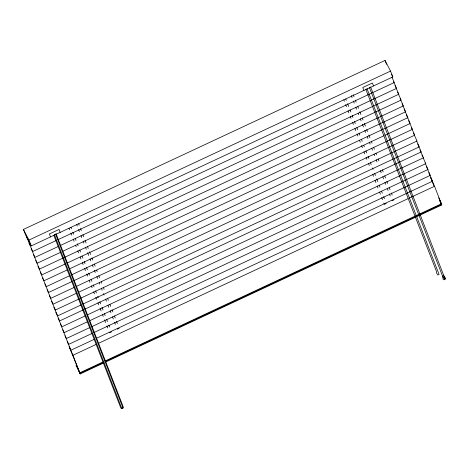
<?xml version="1.0" encoding="UTF-8"?>
<svg xmlns="http://www.w3.org/2000/svg" width="469" height="469" viewBox="0 0 469 469"><rect width="100%" height="100%" fill="white"/><g stroke="black" fill="none" stroke-linecap="round" stroke-linejoin="round"><path stroke-width="0.7" d="M23.45 229.423L385.031 60.437L390.548 71.071L392.817 76.922L31.235 245.903L25.719 235.274L23.45 229.423L28.967 240.052L31.235 245.903M28.967 240.052L390.548 71.071M55.934 240.656L32.713 251.507L28.908 242.895M57.927 239.723L394.294 82.521L391.949 77.227M58.203 246.506L34.982 257.358L31.177 248.746M60.196 245.574L396.563 88.377L393.638 81.753M60.472 252.357L37.25 263.209L33.446 254.597M62.465 251.425L372.292 106.627M373.623 106.006L398.832 94.228L395.027 85.616M63.409 257.897L39.519 269.059L35.714 260.447M64.734 257.276L401.101 100.079L397.589 92.129M65.678 263.748L41.794 274.91L37.989 266.298M67.003 263.127L403.369 105.93L400.151 98.642M67.284 269.91L44.063 280.761L40.258 272.149M69.271 268.977L405.638 111.78L402.126 103.831M69.553 275.76L46.331 286.612L42.527 278.006M71.54 274.834L407.913 117.631L404.102 109.019M71.821 281.611L48.6 292.463L44.795 283.856M73.809 280.685L383.642 135.881M384.967 135.265L410.182 123.482L406.377 114.87M74.09 287.462L50.869 298.313L47.064 289.707M76.078 286.536L412.45 129.333L408.646 120.721M76.359 293.313L53.138 304.164L49.333 295.558M78.352 292.386L414.719 135.183L411.501 127.896M79.29 298.853L55.406 310.015L51.602 301.409M80.621 298.237L416.988 141.034L413.476 133.085M80.897 305.014L57.675 315.872L53.871 307.259M82.89 304.088L419.257 146.885L416.624 140.923M83.529 309.774L59.645 320.937L55.84 312.325M84.854 309.153L421.221 151.95L417.709 144.006M85.135 315.936L61.914 326.787L58.109 318.175M87.123 315.004L423.489 157.801L419.978 149.857M87.404 321.787L64.183 332.638L60.378 324.026M89.391 320.855L425.764 163.652L423.126 157.695M89.673 327.638L66.451 338.489L62.647 329.877M91.66 326.705L428.033 169.502L425.102 162.884M91.942 333.488L68.72 344.34L64.915 335.728M93.935 332.556L430.302 175.353L426.497 166.747M94.21 339.339L70.989 350.191L67.184 341.579M96.204 338.407L432.57 181.21L428.766 172.598M109.564 332.779L111.493 331.882M117.279 329.174L119.208 328.277M386.292 203.452L384.363 204.355L383.835 202.989M392.078 200.75L394.007 199.847M102.987 361.957L79.765 372.814L72.959 355.256L96.174 344.404M98.168 343.478L407.995 198.674M409.326 198.059L434.534 186.275L430.73 177.663L433.872 185.765M104.974 361.03L441.347 203.827L434.534 186.275M104.083 362.772L80.199 373.934L79.982 373.377L103.203 362.519M105.191 361.593L441.564 204.39L439.605 200.052M105.414 362.156L441.78 204.953L441.564 204.39M53.818 235.274L120.844 408.077L121.846 408.563L123.048 408.001L123.253 406.951L55.963 233.468M122.192 407.878L123.048 408.001L55.758 234.518M391.521 74.419L392.817 76.922M441.78 204.953L439.588 200.316M80.199 373.934L76.054 364.958L79.982 373.377M421.959 155.046L422.54 156.37M438.708 197.865L441.347 203.827M26.639 237.044L30.444 245.656M72.959 355.256L69.148 346.65L79.765 372.814M385.031 60.437L386.544 64.341M373.535 85.933L372.398 83.007L362.754 87.515L363.891 90.441M370.604 86.923L443.815 275.666L444.805 279.759L443.141 279.436L442.607 276.229L369.402 87.486M366.993 88.623L439.06 274.429L437.858 274.992L436.58 273.11L436.539 271.598L365.785 89.186M353.221 94.685L354.013 96.737M355.338 100.149L356.129 102.201M357.724 106.293L358.515 108.345M359.84 111.757L360.901 114.489M362.226 117.907L363.018 119.953M364.343 123.365L365.404 126.097M366.729 129.514L367.52 131.56M368.845 134.978L369.906 137.704M371.231 141.122L372.023 143.168M373.611 147.266L374.409 149.318M375.997 153.41L376.525 154.776M378.114 158.874L378.911 160.926M382.352 169.801L383.15 171.847M384.738 175.945L385.53 177.997M386.855 181.409L387.652 183.461M389.241 187.553L390.032 189.605M391.357 193.017L392.154 195.069M351.293 95.588L352.084 97.634M353.409 101.052L354.206 103.098M355.795 107.196L356.587 109.248M358.175 113.34L358.709 114.706M360.298 118.804L361.089 120.855M362.414 124.267L363.475 126.999M364.8 130.411L365.591 132.463M367.18 136.561L367.977 138.607M369.302 142.025L370.094 144.071M371.683 148.169L372.48 150.215M374.069 154.313L374.596 155.679M376.185 159.777L376.982 161.823M380.423 170.704L381.221 172.75M382.81 176.848L383.601 178.894M384.926 182.312L385.723 184.358M387.312 188.456L388.103 190.508M389.428 193.92L390.226 195.966M345.77 98.977L346.298 100.343M347.623 103.755L348.684 106.486M350.009 109.898L350.8 111.95M352.125 115.362L352.923 117.414M354.511 121.512L355.303 123.558M356.891 127.656L357.689 129.702M359.014 133.12L359.805 135.166M361.4 139.264L362.191 141.31M363.78 145.408L364.307 146.774M365.902 150.871L366.694 152.923M368.018 156.335L368.816 158.381M370.404 162.479L371.196 164.531M372.521 167.943L373.048 169.309M374.637 173.407L375.435 175.453M376.759 178.871L377.821 181.603M379.145 185.015L379.937 187.067M381.526 191.159L382.323 193.21M383.648 196.622L384.439 198.674M343.841 99.874L344.369 101.24M345.694 104.657L346.491 106.703M348.08 110.801L348.872 112.853M350.196 116.265L350.994 118.311M352.582 122.409L353.374 124.461M354.969 128.559L355.76 130.605M357.085 134.017L357.876 136.069M359.471 140.167L360.262 142.213M361.587 145.63L362.385 147.676M363.973 151.774L364.765 153.82M366.09 157.238L366.887 159.284M368.476 163.382L369.267 165.428M372.714 174.31L373.506 176.356M375.094 180.454L375.892 182.5M377.217 185.917L378.008 187.963M379.597 192.061L380.394 194.113M381.719 197.525L382.511 199.571M78.681 223.795L79.214 225.161M80.539 228.579L81.33 230.625M82.919 234.723L83.717 236.775M85.041 240.187L86.097 242.919M87.422 246.331L88.219 248.382M89.544 251.794L90.599 254.526M91.924 257.938L92.721 259.99M94.31 264.088L95.107 266.134M96.696 270.232L97.224 271.598M98.812 275.696L99.61 277.742M101.198 281.84L101.726 283.206M103.315 287.304L104.112 289.35M107.553 298.231L108.345 300.277M109.939 304.375L110.731 306.421M112.056 309.839L112.853 311.885M114.442 315.983L115.233 318.035M116.558 321.447L117.356 323.493M76.752 224.698L77.285 226.064M78.61 229.482L79.402 231.528M80.99 235.626L81.788 237.672M83.113 241.089L83.904 243.135M85.493 247.233L86.29 249.279M87.615 252.697L88.676 255.429M89.995 258.841L90.793 260.893M92.381 264.985L93.179 267.037M94.498 270.449L95.295 272.501M96.884 276.599L97.681 278.645M99.27 282.743L99.797 284.108M101.386 288.206L102.183 290.252M103.508 293.67L104.036 295.036M105.625 299.128L106.422 301.18M108.011 305.278L108.802 307.324M110.127 310.742L110.924 312.788M112.513 316.886L113.305 318.932M114.629 322.35L115.427 324.396M70.971 227.401L71.499 228.766M72.824 232.184L73.615 234.23M75.21 238.328L76.001 240.374M77.326 243.792L78.118 245.838M79.712 249.936L80.504 251.988M82.093 256.08L82.89 258.132M84.215 261.544L85.006 263.596M86.595 267.693L87.392 269.739M88.717 273.151L89.509 275.203M91.097 279.301L91.895 281.347M93.22 284.765L94.011 286.811M95.6 290.909L96.397 292.955M97.722 296.373L98.25 297.739M99.838 301.837L100.636 303.883M101.961 307.295L103.016 310.027M104.341 313.444L105.138 315.49M106.727 319.588L107.518 321.634M108.843 325.052L109.64 327.098M69.043 228.303L69.57 229.669M70.895 233.081L71.687 235.133M73.281 239.231L74.073 241.277M75.661 245.375L76.195 246.741M77.784 250.839L78.575 252.885M80.164 256.983L80.961 259.035M82.286 262.447L83.077 264.493M84.666 268.59L85.464 270.642M86.788 274.054L87.58 276.106M89.169 280.204L89.966 282.25M91.291 285.662L92.082 287.714M93.671 291.812L94.468 293.858M95.793 297.27L96.585 299.322M97.91 302.734L98.707 304.786M100.032 308.197L101.087 310.929M102.412 314.341L103.209 316.393M104.534 319.805L105.589 322.537M106.914 325.955L107.712 328.001M60.167 232.384L59.03 229.458L49.386 233.967L50.523 236.892M54.287 234.394L121.846 408.563M445.55 278.31L444.805 279.759L442.607 276.229L443.815 275.666L445.55 278.31"/></g></svg>
